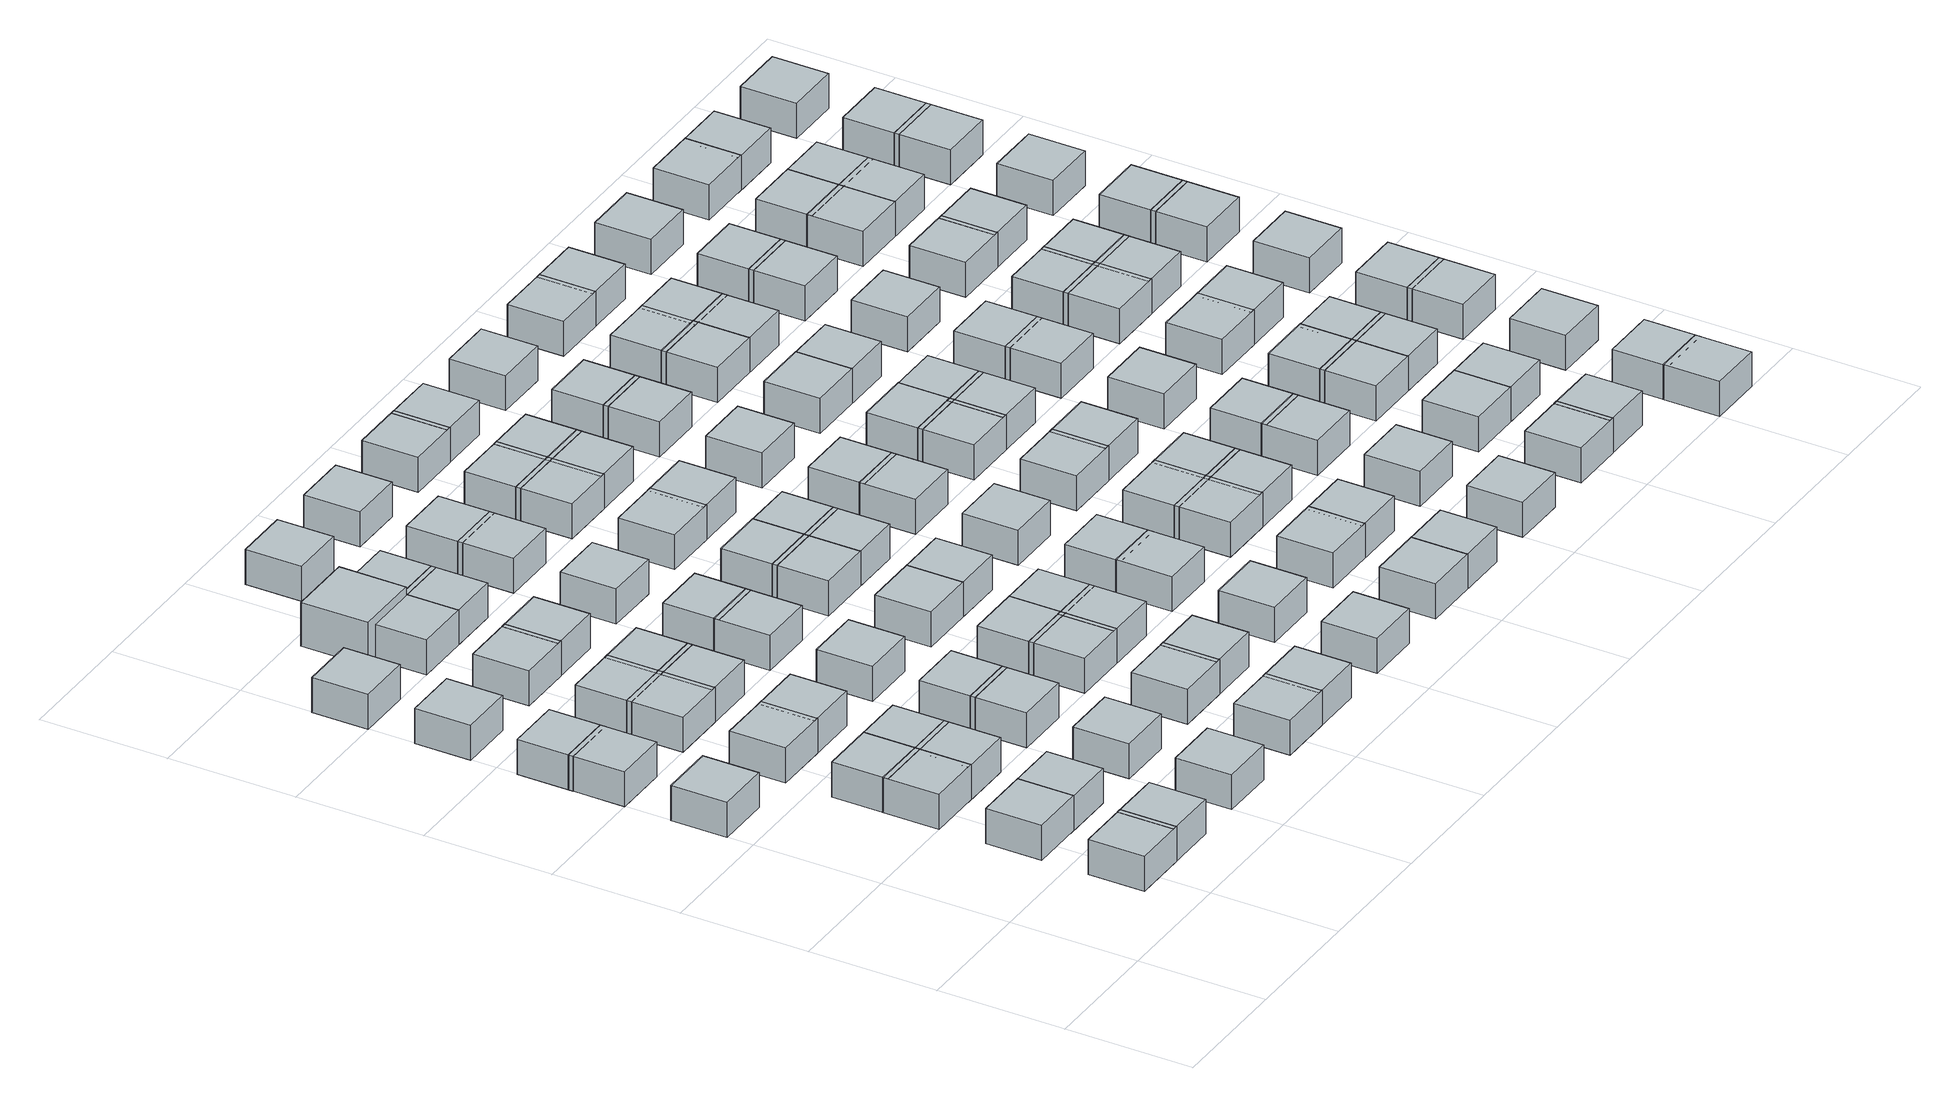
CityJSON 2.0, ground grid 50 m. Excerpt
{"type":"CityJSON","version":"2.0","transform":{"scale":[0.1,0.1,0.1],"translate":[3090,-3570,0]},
"CityObjects":{
"object1":{"type":"GenericCityObject","geometry":[{"type":"Solid","lod":"1","boundaries":[[[[0,1,2,3]],[[4,5,1,0]],[[5,6,2,1]],[[6,7,3,2]],[[7,4,0,3]],[[7,6,5,4]]]]}]},
"object2":{"type":"GenericCityObject","geometry":[{"type":"Solid","lod":"1","boundaries":[[[[8,9,10,11]],[[12,13,9,8]],[[13,14,10,9]],[[14,15,11,10]],[[15,12,8,11]],[[15,14,13,12]]]]}]},
"object3":{"type":"GenericCityObject","geometry":[{"type":"Solid","lod":"1","boundaries":[[[[16,17,18,19]],[[20,21,17,16]],[[21,22,18,17]],[[22,23,19,18]],[[23,20,16,19]],[[23,22,21,20]]]]}]},
"object4":{"type":"GenericCityObject","geometry":[{"type":"Solid","lod":"1","boundaries":[[[[24,25,26,27]],[[28,29,25,24]],[[29,30,26,25]],[[30,31,27,26]],[[31,28,24,27]],[[31,30,29,28]]]]}]},
"object5":{"type":"GenericCityObject","geometry":[{"type":"Solid","lod":"1","boundaries":[[[[32,33,34,35]],[[36,37,33,32]],[[37,38,34,33]],[[38,39,35,34]],[[39,36,32,35]],[[39,38,37,36]]]]}]},
"object6":{"type":"GenericCityObject","geometry":[{"type":"Solid","lod":"1","boundaries":[[[[40,41,42,43]],[[44,45,41,40]],[[45,46,42,41]],[[46,47,43,42]],[[47,44,40,43]],[[47,46,45,44]]]]}]},
"object7":{"type":"GenericCityObject","geometry":[{"type":"Solid","lod":"1","boundaries":[[[[48,49,50,51]],[[52,53,49,48]],[[53,54,50,49]],[[54,55,51,50]],[[55,52,48,51]],[[55,54,53,52]]]]}]},
"object8":{"type":"GenericCityObject","geometry":[{"type":"Solid","lod":"1","boundaries":[[[[56,57,58,59]],[[60,61,57,56]],[[61,62,58,57]],[[62,63,59,58]],[[63,60,56,59]],[[63,62,61,60]]]]}]},
"object9":{"type":"GenericCityObject","geometry":[{"type":"Solid","lod":"1","boundaries":[[[[64,65,66,67]],[[68,69,65,64]],[[69,70,66,65]],[[70,71,67,66]],[[71,68,64,67]],[[71,70,69,68]]]]}]},
"object10":{"type":"GenericCityObject","geometry":[{"type":"Solid","lod":"1","boundaries":[[[[72,73,74,75]],[[76,77,73,72]],[[77,78,74,73]],[[78,79,75,74]],[[79,76,72,75]],[[79,78,77,76]]]]}]},
"object11":{"type":"GenericCityObject","geometry":[{"type":"Solid","lod":"1","boundaries":[[[[80,81,82,83]],[[84,85,81,80]],[[85,86,82,81]],[[86,87,83,82]],[[87,84,80,83]],[[87,86,85,84]]]]}]},
"object12":{"type":"GenericCityObject","geometry":[{"type":"Solid","lod":"1","boundaries":[[[[88,89,90,91]],[[92,93,89,88]],[[93,94,90,89]],[[94,95,91,90]],[[95,92,88,91]],[[95,94,93,92]]]]}]},
"object13":{"type":"GenericCityObject","geometry":[{"type":"Solid","lod":"1","boundaries":[[[[96,97,98,99]],[[100,101,97,96]],[[101,102,98,97]],[[102,103,99,98]],[[103,100,96,99]],[[103,102,101,100]]]]}]},
"object14":{"type":"GenericCityObject","geometry":[{"type":"Solid","lod":"1","boundaries":[[[[104,105,106,107]],[[108,109,105,104]],[[109,110,106,105]],[[110,111,107,106]],[[111,108,104,107]],[[111,110,109,108]]]]}]},
"object15":{"type":"GenericCityObject","geometry":[{"type":"Solid","lod":"1","boundaries":[[[[112,113,114,115]],[[116,117,113,112]],[[117,118,114,113]],[[118,119,115,114]],[[119,116,112,115]],[[119,118,117,116]]]]}]},
"object16":{"type":"GenericCityObject","geometry":[{"type":"Solid","lod":"1","boundaries":[[[[120,121,122,123]],[[124,125,121,120]],[[125,126,122,121]],[[126,127,123,122]],[[127,124,120,123]],[[127,126,125,124]]]]}]},
"object17":{"type":"GenericCityObject","geometry":[{"type":"Solid","lod":"1","boundaries":[[[[128,129,130,131]],[[132,133,129,128]],[[133,134,130,129]],[[134,135,131,130]],[[135,132,128,131]],[[135,134,133,132]]]]}]},
"object18":{"type":"GenericCityObject","geometry":[{"type":"Solid","lod":"1","boundaries":[[[[136,137,138,139]],[[140,141,137,136]],[[141,142,138,137]],[[142,143,139,138]],[[143,140,136,139]],[[143,142,141,140]]]]}]},
"object19":{"type":"GenericCityObject","geometry":[{"type":"Solid","lod":"1","boundaries":[[[[144,145,146,147]],[[148,149,145,144]],[[149,150,146,145]],[[150,151,147,146]],[[151,148,144,147]],[[151,150,149,148]]]]}]},
"object20":{"type":"GenericCityObject","geometry":[{"type":"Solid","lod":"1","boundaries":[[[[152,153,154,155]],[[156,157,153,152]],[[157,158,154,153]],[[158,159,155,154]],[[159,156,152,155]],[[159,158,157,156]]]]}]},
"object21":{"type":"GenericCityObject","geometry":[{"type":"Solid","lod":"1","boundaries":[[[[160,161,162,163]],[[164,165,161,160]],[[165,166,162,161]],[[166,167,163,162]],[[167,164,160,163]],[[167,166,165,164]]]]}]},
"object22":{"type":"GenericCityObject","geometry":[{"type":"Solid","lod":"1","boundaries":[[[[168,169,170,171]],[[172,173,169,168]],[[173,174,170,169]],[[174,175,171,170]],[[175,172,168,171]],[[175,174,173,172]]]]}]},
"object23":{"type":"GenericCityObject","geometry":[{"type":"Solid","lod":"1","boundaries":[[[[176,177,178,179]],[[180,181,177,176]],[[181,182,178,177]],[[182,183,179,178]],[[183,180,176,179]],[[183,182,181,180]]]]}]},
"object24":{"type":"GenericCityObject","geometry":[{"type":"Solid","lod":"1","boundaries":[[[[184,185,186,187]],[[188,189,185,184]],[[189,190,186,185]],[[190,191,187,186]],[[191,188,184,187]],[[191,190,189,188]]]]}]},
"object25":{"type":"GenericCityObject","geometry":[{"type":"Solid","lod":"1","boundaries":[[[[192,193,194,195]],[[196,197,193,192]],[[197,198,194,193]],[[198,199,195,194]],[[199,196,192,195]],[[199,198,197,196]]]]}]},
"object26":{"type":"GenericCityObject","geometry":[{"type":"Solid","lod":"1","boundaries":[[[[200,201,202,203]],[[204,205,201,200]],[[205,206,202,201]],[[206,207,203,202]],[[207,204,200,203]],[[207,206,205,204]]]]}]},
"object27":{"type":"GenericCityObject","geometry":[{"type":"Solid","lod":"1","boundaries":[[[[208,209,210,211]],[[212,213,209,208]],[[213,214,210,209]],[[214,215,211,210]],[[215,212,208,211]],[[215,214,213,212]]]]}]},
"object28":{"type":"GenericCityObject","geometry":[{"type":"Solid","lod":"1","boundaries":[[[[216,217,218,219]],[[220,221,217,216]],[[221,222,218,217]],[[222,223,219,218]],[[223,220,216,219]],[[223,222,221,220]]]]}]},
"object29":{"type":"GenericCityObject","geometry":[{"type":"Solid","lod":"1","boundaries":[[[[224,225,226,227]],[[228,229,225,224]],[[229,230,226,225]],[[230,231,227,226]],[[231,228,224,227]],[[231,230,229,228]]]]}]},
"object30":{"type":"GenericCityObject","geometry":[{"type":"Solid","lod":"1","boundaries":[[[[232,233,234,235]],[[236,237,233,232]],[[237,238,234,233]],[[238,239,235,234]],[[239,236,232,235]],[[239,238,237,236]]]]}]},
"object31":{"type":"GenericCityObject","geometry":[{"type":"Solid","lod":"1","boundaries":[[[[240,241,242,243]],[[244,245,241,240]],[[245,246,242,241]],[[246,247,243,242]],[[247,244,240,243]],[[247,246,245,244]]]]}]},
"object32":{"type":"GenericCityObject","geometry":[{"type":"Solid","lod":"1","boundaries":[[[[248,249,250,251]],[[252,253,249,248]],[[253,254,250,249]],[[254,255,251,250]],[[255,252,248,251]],[[255,254,253,252]]]]}]},
"object33":{"type":"GenericCityObject","geometry":[{"type":"Solid","lod":"1","boundaries":[[[[256,257,258,259]],[[260,261,257,256]],[[261,262,258,257]],[[262,263,259,258]],[[263,260,256,259]],[[263,262,261,260]]]]}]},
"object34":{"type":"GenericCityObject","geometry":[{"type":"Solid","lod":"1","boundaries":[[[[264,265,266,267]],[[268,269,265,264]],[[269,270,266,265]],[[270,271,267,266]],[[271,268,264,267]],[[271,270,269,268]]]]}]},
"object35":{"type":"GenericCityObject","geometry":[{"type":"Solid","lod":"1","boundaries":[[[[272,273,274,275]],[[276,277,273,272]],[[277,278,274,273]],[[278,279,275,274]],[[279,276,272,275]],[[279,278,277,276]]]]}]},
"object36":{"type":"GenericCityObject","geometry":[{"type":"Solid","lod":"1","boundaries":[[[[280,281,282,283]],[[284,285,281,280]],[[285,286,282,281]],[[286,287,283,282]],[[287,284,280,283]],[[287,286,285,284]]]]}]},
"object37":{"type":"GenericCityObject","geometry":[{"type":"Solid","lod":"1","boundaries":[[[[288,289,290,291]],[[292,293,289,288]],[[293,294,290,289]],[[294,295,291,290]],[[295,292,288,291]],[[295,294,293,292]]]]}]},
"object38":{"type":"GenericCityObject","geometry":[{"type":"Solid","lod":"1","boundaries":[[[[296,297,298,299]],[[300,301,297,296]],[[301,302,298,297]],[[302,303,299,298]],[[303,300,296,299]],[[303,302,301,300]]]]}]},
"object39":{"type":"GenericCityObject","geometry":[{"type":"Solid","lod":"1","boundaries":[[[[304,305,306,307]],[[308,309,305,304]],[[309,310,306,305]],[[310,311,307,306]],[[311,308,304,307]],[[311,310,309,308]]]]}]},
"object40":{"type":"GenericCityObject","geometry":[{"type":"Solid","lod":"1","boundaries":[[[[312,313,314,315]],[[316,317,313,312]],[[317,318,314,313]],[[318,319,315,314]],[[319,316,312,315]],[[319,318,317,316]]]]}]},
"object41":{"type":"GenericCityObject","geometry":[{"type":"Solid","lod":"1","boundaries":[[[[320,321,322,323]],[[324,325,321,320]],[[325,326,322,321]],[[326,327,323,322]],[[327,324,320,323]],[[327,326,325,324]]]]}]},
"object42":{"type":"GenericCityObject","geometry":[{"type":"Solid","lod":"1","boundaries":[[[[328,329,330,331]],[[332,333,329,328]],[[333,334,330,329]],[[334,335,331,330]],[[335,332,328,331]],[[335,334,333,332]]]]}]},
"object43":{"type":"GenericCityObject","geometry":[{"type":"Solid","lod":"1","boundaries":[[[[336,337,338,339]],[[340,341,337,336]],[[341,342,338,337]],[[342,343,339,338]],[[343,340,336,339]],[[343,342,341,340]]]]}]},
"object44":{"type":"GenericCityObject","geometry":[{"type":"Solid","lod":"1","boundaries":[[[[344,345,346,347]],[[348,349,345,344]],[[349,350,346,345]],[[350,351,347,346]],[[351,348,344,347]],[[351,350,349,348]]]]}]},
"object45":{"type":"GenericCityObject","geometry":[{"type":"Solid","lod":"1","boundaries":[[[[352,353,354,355]],[[356,357,353,352]],[[357,358,354,353]],[[358,359,355,354]],[[359,356,352,355]],[[359,358,357,356]]]]}]},
"object46":{"type":"GenericCityObject","geometry":[{"type":"Solid","lod":"1","boundaries":[[[[360,361,362,363]],[[364,365,361,360]],[[365,366,362,361]],[[366,367,363,362]],[[367,364,360,363]],[[367,366,365,364]]]]}]},
"object47":{"type":"GenericCityObject","geometry":[{"type":"Solid","lod":"1","boundaries":[[[[368,369,370,371]],[[372,373,369,368]],[[373,374,370,369]],[[374,375,371,370]],[[375,372,368,371]],[[375,374,373,372]]]]}]},
"object48":{"type":"GenericCityObject","geometry":[{"type":"Solid","lod":"1","boundaries":[[[[376,377,378,379]],[[380,381,377,376]],[[381,382,378,377]],[[382,383,379,378]],[[383,380,376,379]],[[383,382,381,380]]]]}]},
"object49":{"type":"GenericCityObject","geometry":[{"type":"Solid","lod":"1","boundaries":[[[[384,385,386,387]],[[388,389,385,384]],[[389,390,386,385]],[[390,391,387,386]],[[391,388,384,387]],[[391,390,389,388]]]]}]},
"object50":{"type":"GenericCityObject","geometry":[{"type":"Solid","lod":"1","boundaries":[[[[392,393,394,395]],[[396,397,393,392]],[[397,398,394,393]],[[398,399,395,394]],[[399,396,392,395]],[[399,398,397,396]]]]}]},
"object51":{"type":"GenericCityObject","geometry":[{"type":"Solid","lod":"1","boundaries":[[[[400,401,402,403]],[[404,405,401,400]],[[405,406,402,401]],[[406,407,403,402]],[[407,404,400,403]],[[407,406,405,404]]]]}]},
"object52":{"type":"GenericCityObject","geometry":[{"type":"Solid","lod":"1","boundaries":[[[[408,409,410,411]],[[412,413,409,408]],[[413,414,410,409]],[[414,415,411,410]],[[415,412,408,411]],[[415,414,413,412]]]]}]},
"object53":{"type":"GenericCityObject","geometry":[{"type":"Solid","lod":"1","boundaries":[[[[416,417,418,419]],[[420,421,417,416]],[[421,422,418,417]],[[422,423,419,418]],[[423,420,416,419]],[[423,422,421,420]]]]}]},
"object54":{"type":"GenericCityObject","geometry":[{"type":"Solid","lod":"1","boundaries":[[[[424,425,426,427]],[[428,429,425,424]],[[429,430,426,425]],[[430,431,427,426]],[[431,428,424,427]],[[431,430,429,428]]]]}]},
"object55":{"type":"GenericCityObject","geometry":[{"type":"Solid","lod":"1","boundaries":[[[[432,433,434,435]],[[436,437,433,432]],[[437,438,434,433]],[[438,439,435,434]],[[439,436,432,435]],[[439,438,437,436]]]]}]},
"object56":{"type":"GenericCityObject","geometry":[{"type":"Solid","lod":"1","boundaries":[[[[440,441,442,443]],[[444,445,441,440]],[[445,446,442,441]],[[446,447,443,442]],[[447,444,440,443]],[[447,446,445,444]]]]}]},
"object57":{"type":"GenericCityObject","geometry":[{"type":"Solid","lod":"1","boundaries":[[[[448,449,450,451]],[[452,453,449,448]],[[453,454,450,449]],[[454,455,451,450]],[[455,452,448,451]],[[455,454,453,452]]]]}]},
"object58":{"type":"GenericCityObject","geometry":[{"type":"Solid","lod":"1","boundaries":[[[[456,457,458,459]],[[460,461,457,456]],[[461,462,458,457]],[[462,463,459,458]],[[463,460,456,459]],[[463,462,461,460]]]]}]},
"object59":{"type":"GenericCityObject","geometry":[{"type":"Solid","lod":"1","boundaries":[[[[464,465,466,467]],[[468,469,465,464]],[[469,470,466,465]],[[470,471,467,466]],[[471,468,464,467]],[[471,470,469,468]]]]}]},
"object60":{"type":"GenericCityObject","geometry":[{"type":"Solid","lod":"1","boundaries":[[[[472,473,474,475]],[[476,477,473,472]],[[477,478,474,473]],[[478,479,475,474]],[[479,476,472,475]],[[479,478,477,476]]]]}]},
"object61":{"type":"GenericCityObject","geometry":[{"type":"Solid","lod":"1","boundaries":[[[[480,481,482,483]],[[484,485,481,480]],[[485,486,482,481]],[[486,487,483,482]],[[487,484,480,483]],[[487,486,485,484]]]]}]},
"object62":{"type":"GenericCityObject","geometry":[{"type":"Solid","lod":"1","boundaries":[[[[488,489,490,491]],[[492,493,489,488]],[[493,494,490,489]],[[494,495,491,490]],[[495,492,488,491]],[[495,494,493,492]]]]}]},
"object63":{"type":"GenericCityObject","geometry":[{"type":"Solid","lod":"1","boundaries":[[[[496,497,498,499]],[[500,501,497,496]],[[501,502,498,497]],[[502,503,499,498]],[[503,500,496,499]],[[503,502,501,500]]]]}]},
"object64":{"type":"GenericCityObject","geometry":[{"type":"Solid","lod":"1","boundaries":[[[[504,505,506,507]],[[508,509,505,504]],[[509,510,506,505]],[[510,511,507,506]],[[511,508,504,507]],[[511,510,509,508]]]]}]},
"object65":{"type":"GenericCityObject","geometry":[{"type":"Solid","lod":"1","boundaries":[[[[512,513,514,515]],[[516,517,513,512]],[[517,518,514,513]],[[518,519,515,514]],[[519,516,512,515]],[[519,518,517,516]]]]}]},
"object66":{"type":"GenericCityObject","geometry":[{"type":"Solid","lod":"1","boundaries":[[[[520,521,522,523]],[[524,525,521,520]],[[525,526,522,521]],[[526,527,523,522]],[[527,524,520,523]],[[527,526,525,524]]]]}]},
"object67":{"type":"GenericCityObject","geometry":[{"type":"Solid","lod":"1","boundaries":[[[[528,529,530,531]],[[532,533,529,528]],[[533,534,530,529]],[[534,535,531,530]],[[535,532,528,531]],[[535,534,533,532]]]]}]},
"object68":{"type":"GenericCityObject","geometry":[{"type":"Solid","lod":"1","boundaries":[[[[536,537,538,539]],[[540,541,537,536]],[[541,542,538,537]],[[542,543,539,538]],[[543,540,536,539]],[[543,542,541,540]]]]}]},
"object69":{"type":"GenericCityObject","geometry":[{"type":"Solid","lod":"1","boundaries":[[[[544,545,546,547]],[[548,549,545,544]],[[549,550,546,545]],[[550,551,547,546]],[[551,548,544,547]],[[551,550,549,548]]]]}]},
"object70":{"type":"GenericCityObject","geometry":[{"type":"Solid","lod":"1","boundaries":[[[[552,553,554,555]],[[556,557,553,552]],[[557,558,554,553]],[[558,559,555,554]],[[559,556,552,555]],[[559,558,557,556]]]]}]},
"object71":{"type":"GenericCityObject","geometry":[{"type":"Solid","lod":"1","boundaries":[[[[560,561,562,563]],[[564,565,561,560]],[[565,566,562,561]],[[566,567,563,562]],[[567,564,560,563]],[[567,566,565,564]]]]}]},
"object72":{"type":"GenericCityObject","geometry":[{"type":"Solid","lod":"1","boundaries":[[[[568,569,570,571]],[[572,573,569,568]],[[573,574,570,569]],[[574,575,571,570]],[[575,572,568,571]],[[575,574,573,572]]]]}]},
"object73":{"type":"GenericCityObject","geometry":[{"type":"Solid","lod":"1","boundaries":[[[[576,577,578,579]],[[580,581,577,576]],[[581,582,578,577]],[[582,583,579,578]],[[583,580,576,579]],[[583,582,581,580]]]]}]},
"object74":{"type":"GenericCityObject","geometry":[{"type":"Solid","lod":"1","boundaries":[[[[584,585,586,587]],[[588,589,585,584]],[[589,590,586,585]],[[590,591,587,586]],[[591,588,584,587]],[[591,590,589,588]]]]}]},
"object75":{"type":"GenericCityObject","geometry":[{"type":"Solid","lod":"1","boundaries":[[[[592,593,594,595]],[[596,597,593,592]],[[597,598,594,593]],[[598,599,595,594]],[[599,596,592,595]],[[599,598,597,596]]]]}]},
"object76":{"type":"GenericCityObject","geometry":[{"type":"Solid","lod":"1","boundaries":[[[[600,601,602,603]],[[604,605,601,600]],[[605,606,602,601]],[[606,607,603,602]],[[607,604,600,603]],[[607,606,605,604]]]]}]},
"object77":{"type":"GenericCityObject","geometry":[{"type":"Solid","lod":"1","boundaries":[[[[608,609,610,611]],[[612,613,609,608]],[[613,614,610,609]],[[614,615,611,610]],[[615,612,608,611]],[[615,614,613,612]]]]}]},
"object78":{"type":"GenericCityObject","geometry":[{"type":"Solid","lod":"1","boundaries":[[[[616,617,618,619]],[[620,621,617,616]],[[621,622,618,617]],[[622,623,619,618]],[[623,620,616,619]],[[623,622,621,620]]]]}]},
"object79":{"type":"GenericCityObject","geometry":[{"type":"Solid","lod":"1","boundaries":[[[[624,625,626,627]],[[628,629,625,624]],[[629,630,626,625]],[[630,631,627,626]],[[631,628,624,627]],[[631,630,629,628]]]]}]},
"object80":{"type":"GenericCityObject","geometry":[{"type":"Solid","lod":"1","boundaries":[[[[632,633,634,635]],[[636,637,633,632]],[[637,638,634,633]],[[638,639,635,634]],[[639,636,632,635]],[[639,638,637,636]]]]}]},
"object81":{"type":"GenericCityObject","geometry":[{"type":"Solid","lod":"1","boundaries":[[[[640,641,642,643]],[[644,645,641,640]],[[645,646,642,641]],[[646,647,643,642]],[[647,644,640,643]],[[647,646,645,644]]]]}]},
"object82":{"type":"GenericCityObject","geometry":[{"type":"Solid","lod":"1","boundaries":[[[[648,649,650,651]],[[652,653,649,648]],[[653,654,650,649]],[[654,655,651,650]],[[655,652,648,651]],[[655,654,653,652]]]]}]},
"object83":{"type":"GenericCityObject","geometry":[{"type":"Solid","lod":"1","boundaries":[[[[656,657,658,659]],[[660,661,657,656]],[[661,662,658,657]],[[662,663,659,658]],[[663,660,656,659]],[[663,662,661,660]]]]}]},
"object84":{"type":"GenericCityObject","geometry":[{"type":"Solid","lod":"1","boundaries":[[[[664,665,666,667]],[[668,669,665,664]],[[669,670,666,665]],[[670,671,667,666]],[[671,668,664,667]],[[671,670,669,668]]]]}]},
"object85":{"type":"GenericCityObject","geometry":[{"type":"Solid","lod":"1","boundaries":[[[[672,673,674,675]],[[676,677,673,672]],[[677,678,674,673]],[[678,679,675,674]],[[679,676,672,675]],[[679,678,677,676]]]]}]},
"object86":{"type":"GenericCityObject","geometry":[{"type":"Solid","lod":"1","boundaries":[[[[680,681,682,683]],[[684,685,681,680]],[[685,686,682,681]],[[686,687,683,682]],[[687,684,680,683]],[[687,686,685,684]]]]}]},
"object87":{"type":"GenericCityObject","geometry":[{"type":"Solid","lod":"1","boundaries":[[[[688,689,690,691]],[[692,693,689,688]],[[693,694,690,689]],[[694,695,691,690]],[[695,692,688,691]],[[695,694,693,692]]]]}]},
"object88":{"type":"GenericCityObject","geometry":[{"type":"Solid","lod":"1","boundaries":[[[[696,697,698,699]],[[700,701,697,696]],[[701,702,698,697]],[[702,703,699,698]],[[703,700,696,699]],[[703,702,701,700]]]]}]},
"object89":{"type":"GenericCityObject","geometry":[{"type":"Solid","lod":"1","boundaries":[[[[704,705,706,707]],[[708,709,705,704]],[[709,710,706,705]],[[710,711,707,706]],[[711,708,704,707]],[[711,710,709,708]]]]}]},
"object90":{"type":"GenericCityObject","geometry":[{"type":"Solid","lod":"1","boundaries":[[[[712,713,714,715]],[[716,717,713,712]],[[717,718,714,713]],[[718,719,715,714]],[[719,716,712,715]],[[719,718,717,716]]]]}]},
"object91":{"type":"GenericCityObject","geometry":[{"type":"Solid","lod":"1","boundaries":[[[[720,721,722,723]],[[724,725,721,720]],[[725,726,722,721]],[[726,727,723,722]],[[727,724,720,723]],[[727,726,725,724]]]]}]},
"object92":{"type":"GenericCityObject","geometry":[{"type":"Solid","lod":"1","boundaries":[[[[728,729,730,731]],[[732,733,729,728]],[[733,734,730,729]],[[734,735,731,730]],[[735,732,728,731]],[[735,734,733,732]]]]}]},
"object93":{"type":"GenericCityObject","geometry":[{"type":"Solid","lod":"1","boundaries":[[[[736,737,738,739]],[[740,741,737,736]],[[741,742,738,737]],[[742,743,739,738]],[[743,740,736,739]],[[743,742,741,740]]]]}]},
"object94":{"type":"GenericCityObject","geometry":[{"type":"Solid","lod":"1","boundaries":[[[[744,745,746,747]],[[748,749,745,744]],[[749,750,746,745]],[[750,751,747,746]],[[751,748,744,747]],[[751,750,749,748]]]]}]},
"object95":{"type":"GenericCityObject","geometry":[{"type":"Solid","lod":"1","boundaries":[[[[752,753,754,755]],[[756,757,753,752]],[[757,758,754,753]],[[758,759,755,754]],[[759,756,752,755]],[[759,758,757,756]]]]}]},
"object96":{"type":"GenericCityObject","geometry":[{"type":"Solid","lod":"1","boundaries":[[[[760,761,762,763]],[[764,765,761,760]],[[765,766,762,761]],[[766,767,763,762]],[[767,764,760,763]],[[767,766,765,764]]]]}]},
"object97":{"type":"GenericCityObject","geometry":[{"type":"Solid","lod":"1","boundaries":[[[[768,769,770,771]],[[772,773,769,768]],[[773,774,770,769]],[[774,775,771,770]],[[775,772,768,771]],[[775,774,773,772]]]]}]},
"object98":{"type":"GenericCityObject","geometry":[{"type":"Solid","lod":"1","boundaries":[[[[776,777,778,779]],[[780,781,777,776]],[[781,782,778,777]],[[782,783,779,778]],[[783,780,776,779]],[[783,782,781,780]]]]}]},
"object99":{"type":"GenericCityObject","geometry":[{"type":"Solid","lod":"1","boundaries":[[[[784,785,786,787]],[[788,789,785,784]],[[789,790,786,785]],[[790,791,787,786]],[[791,788,784,787]],[[791,790,789,788]]]]}]},
"object100":{"type":"GenericCityObject","geometry":[{"type":"Solid","lod":"1","boundaries":[[[[792,793,794,795]],[[796,797,793,792]],[[797,798,794,793]],[[798,799,795,794]],[[799,796,792,795]],[[799,798,797,796]]]]}]},
"object101":{"type":"GenericCityObject","geometry":[{"type":"Solid","lod":"1","boundaries":[[[[800,801,802,803]],[[804,805,801,800]],[[805,806,802,801]],[[806,807,803,802]],[[807,804,800,803]],[[807,806,805,804]]]]}]},
"object102":{"type":"GenericCityObject","geometry":[{"type":"Solid","lod":"1","boundaries":[[[[808,809,810,811]],[[812,813,809,808]],[[813,814,810,809]],[[814,815,811,810]],[[815,812,808,811]],[[815,814,813,812]]]]}]},
"object103":{"type":"GenericCityObject","geometry":[{"type":"Solid","lod":"1","boundaries":[[[[816,817,818,819]],[[820,821,817,816]],[[821,822,818,817]],[[822,823,819,818]],[[823,820,816,819]],[[823,822,821,820]]]]}]},
"object104":{"type":"GenericCityObject","geometry":[{"type":"Solid","lod":"1","boundaries":[[[[824,825,826,827]],[[828,829,825,824]],[[829,830,826,825]],[[830,831,827,826]],[[831,828,824,827]],[[831,830,829,828]]]]}]},
"object105":{"type":"GenericCityObject","geometry":[{"type":"Solid","lod":"1","boundaries":[[[[832,833,834,835]],[[836,837,833,832]],[[837,838,834,833]],[[838,839,835,834]],[[839,836,832,835]],[[839,838,837,836]]]]}]},
"object106":{"type":"GenericCityObject","geometry":[{"type":"Solid","lod":"1","boundaries":[[[[840,841,842,843]],[[844,845,841,840]],[[845,846,842,841]],[[846,847,843,842]],[[847,844,840,843]],[[847,846,845,844]]]]}]},
"object107":{"type":"GenericCityObject","geometry":[{"type":"Solid","lod":"1","boundaries":[[[[848,849,850,851]],[[852,853,849,848]],[[853,854,850,849]],[[854,855,851,850]],[[855,852,848,851]],[[855,854,853,852]]]]}]},
"object108":{"type":"GenericCityObject","geometry":[{"type":"Solid","lod":"1","boundaries":[[[[856,857,858,859]],[[860,861,857,856]],[[861,862,858,857]],[[862,863,859,858]],[[863,860,856,859]],[[863,862,861,860]]]]}]},
"object109":{"type":"GenericCityObject","geometry":[{"type":"Solid","lod":"1","boundaries":[[[[864,865,866,867]],[[868,869,865,864]],[[869,870,866,865]],[[870,871,867,866]],[[871,868,864,867]],[[871,870,869,868]]]]}]},
"object110":{"type":"GenericCityObject","geometry":[{"type":"Solid","lod":"1","boundaries":[[[[872,873,874,875]],[[876,877,873,872]],[[877,878,874,873]],[[878,879,875,874]],[[879,876,872,875]],[[879,878,877,876]]]]}]},
"object111":{"type":"GenericCityObject","geometry":[{"type":"Solid","lod":"1","boundaries":[[[[880,881,882,883]],[[884,885,881,880]],[[885,886,882,881]],[[886,887,883,882]],[[887,884,880,883]],[[887,886,885,884]]]]}]},
"object112":{"type":"GenericCityObject","geometry":[{"type":"Solid","lod":"1","boundaries":[[[[888,889,890,891]],[[892,893,889,888]],[[893,894,890,889]],[[894,895,891,890]],[[895,892,888,891]],[[895,894,893,892]]]]}]},
"object113":{"type":"GenericCityObject","geometry":[{"type":"Solid","lod":"1","boundaries":[[[[896,897,898,899]],[[900,901,897,896]],[[901,902,898,897]],[[902,903,899,898]],[[903,900,896,899]],[[903,902,901,900]]]]}]},
"object114":{"type":"GenericCityObject","geometry":[{"type":"Solid","lod":"1","boundaries":[[[[904,905,906,907]],[[908,909,905,904]],[[909,910,906,905]],[[910,911,907,906]],[[911,908,904,907]],[[911,910,909,908]]]]}]},
"object115":{"type":"GenericCityObject","geometry":[{"type":"Solid","lod":"1","boundaries":[[[[912,913,914,915]],[[916,917,913,912]],[[917,918,914,913]],[[918,919,915,914]],[[919,916,912,915]],[[919,918,917,916]]]]}]},
"object116":{"type":"GenericCityObject","geometry":[{"type":"Solid","lod":"1","boundaries":[[[[920,921,922,923]],[[924,925,921,920]],[[925,926,922,921]],[[926,927,923,922]],[[927,924,920,923]],[[927,926,925,924]]]]}]},
"object117":{"type":"GenericCityObject","geometry":[{"type":"Solid","lod":"1","boundaries":[[[[928,929,930,931]],[[932,933,929,928]],[[933,934,930,929]],[[934,935,931,930]],[[935,932,928,931]],[[935,934,933,932]]]]}]},
"object118":{"type":"GenericCityObject","geometry":[{"type":"Solid","lod":"1","boundaries":[[[[936,937,938,939]],[[940,941,937,936]],[[941,942,938,937]],[[942,943,939,938]],[[943,940,936,939]],[[943,942,941,940]]]]}]},
"object119":{"type":"GenericCityObject","geometry":[{"type":"Solid","lod":"1","boundaries":[[[[944,945,946,947]],[[948,949,945,944]],[[949,950,946,945]],[[950,951,947,946]],[[951,948,944,947]],[[951,950,949,948]]]]}]},
"object120":{"type":"GenericCityObject","geometry":[{"type":"Solid","lod":"1","boundaries":[[[[952,953,954,955]],[[956,957,953,952]],[[957,958,954,953]],[[958,959,955,954]],[[959,956,952,955]],[[959,958,957,956]]]]}]},
"object121":{"type":"GenericCityObject","geometry":[{"type":"Solid","lod":"1","boundaries":[[[[960,961,962,963]],[[964,965,961,960]],[[965,966,962,961]],[[966,967,963,962]],[[967,964,960,963]],[[967,966,965,964]]]]}]},
"object122":{"type":"GenericCityObject","geometry":[{"type":"Solid","lod":"1","boundaries":[[[[968,969,970,971]],[[972,973,969,968]],[[973,974,970,969]],[[974,975,971,970]],[[975,972,968,971]],[[975,974,973,972]]]]}]},
"object123":{"type":"GenericCityObject","geometry":[{"type":"Solid","lod":"1","boundaries":[[[[976,977,978,979]],[[980,981,977,976]],[[981,982,978,977]],[[982,983,979,978]],[[983,980,976,979]],[[983,982,981,980]]]]}]},
"object124":{"type":"GenericCityObject","geometry":[{"type":"Solid","lod":"1","boundaries":[[[[984,985,986,987]],[[988,989,985,984]],[[989,990,986,985]],[[990,991,987,986]],[[991,988,984,987]],[[991,990,989,988]]]]}]},
"object125":{"type":"GenericCityObject","geometry":[{"type":"Solid","lod":"1","boundaries":[[[[992,993,994,995]],[[996,997,993,992]],[[997,998,994,993]],[[998,999,995,994]],[[999,996,992,995]],[[999,998,997,996]]]]}]},
"object126":{"type":"GenericCityObject","geometry":[{"type":"Solid","lod":"1","boundaries":[[[[1000,1001,1002,1003]],[[1004,1005,1001,1000]],[[1005,1006,1002,1001]],[[1006,1007,1003,1002]],[[1007,1004,1000,1003]],[[1007,1006,1005,1004]]]]}]},
"object127":{"type":"GenericCityObject","geometry":[{"type":"Solid","lod":"1","boundaries":[[[[1008,1009,1010,1011]],[[1012,1013,1009,1008]],[[1013,1014,1010,1009]],[[1014,1015,1011,1010]],[[1015,1012,1008,1011]],[[1015,1014,1013,1012]]]]}]},
"object128":{"type":"GenericCityObject","geometry":[{"type":"Solid","lod":"1","boundaries":[[[[1016,1017,1018,1019]],[[1020,1021,1017,1016]],[[1021,1022,1018,1017]],[[1022,1023,1019,1018]],[[1023,1020,1016,1019]],[[1023,1022,1021,1020]]]]}]},
"object129":{"type":"GenericCityObject","geometry":[{"type":"Solid","lod":"1","boundaries":[[[[1024,1025,1026,1027]],[[1028,1029,1025,1024]],[[1029,1030,1026,1025]],[[1030,1031,1027,1026]],[[1031,1028,1024,1027]],[[1031,1030,1029,1028]]]]}]},
"object130":{"type":"GenericCityObject","geometry":[{"type":"Solid","lod":"1","boundaries":[[[[1032,1033,1034,1035]],[[1036,1037,1033,1032]],[[1037,1038,1034,1033]],[[1038,1039,1035,1034]],[[1039,1036,1032,1035]],[[1039,1038,1037,1036]]]]}]},
"object131":{"type":"GenericCityObject","geometry":[{"type":"Solid","lod":"1","boundaries":[[[[1040,1041,1042,1043]],[[1044,1045,1041,1040]],[[1045,1046,1042,1041]],[[1046,1047,1043,1042]],[[1047,1044,1040,1043]],[[1047,1046,1045,1044]]]]}]},
"object132":{"type":"GenericCityObject","geometry":[{"type":"Solid","lod":"1","boundaries":[[[[1048,1049,1050,1051]],[[1052,1053,1049,1048]],[[1053,1054,1050,1049]],[[1054,1055,1051,1050]],[[1055,1052,1048,1051]],[[1055,1054,1053,1052]]]]}]},
"object133":{"type":"GenericCityObject","geometry":[{"type":"Solid","lod":"1","boundaries":[[[[1056,1057,1058,1059]],[[1060,1061,1057,1056]],[[1061,1062,1058,1057]],[[1062,1063,1059,1058]],[[1063,1060,1056,1059]],[[1063,1062,1061,1060]]]]}]},
"object134":{"type":"GenericCityObject","geometry":[{"type":"Solid","lod":"1","boundaries":[[[[1064,1065,1066,1067]],[[1068,1069,1065,1064]],[[1069,1070,1066,1065]],[[1070,1071,1067,1066]],[[1071,1068,1064,1067]],[[1071,1070,1069,1068]]]]}]},
"object135":{"type":"GenericCityObject","geometry":[{"type":"Solid","lod":"1","boundaries":[[[[1072,1073,1074,1075]],[[1076,1077,1073,1072]],[[1077,1078,1074,1073]],[[1078,1079,1075,1074]],[[1079,1076,1072,1075]],[[1079,1078,1077,1076]]]]}]},
"object136":{"type":"GenericCityObject","geometry":[{"type":"Solid","lod":"1","boundaries":[[[[1080,1081,1082,1083]],[[1084,1085,1081,1080]],[[1085,1086,1082,1081]],[[1086,1087,1083,1082]],[[1087,1084,1080,1083]],[[1087,1086,1085,1084]]]]}]},
"object137":{"type":"GenericCityObject","geometry":[{"type":"Solid","lod":"1","boundaries":[[[[1088,1089,1090,1091]],[[1092,1093,1089,1088]],[[1093,1094,1090,1089]],[[1094,1095,1091,1090]],[[1095,1092,1088,1091]],[[1095,1094,1093,1092]]]]}]}
},
"vertices":[
[400,200,0],[620,200,0],[620,420,0],[400,420,0],[400,200,140],[620,200,140],[620,420,140],[400,420,140],
[0,1600,0],[220,1600,0],[220,1820,0],[0,1820,0],[0,1600,140],[220,1600,140],[220,1820,140],[0,1820,140],
[400,600,0],[620,600,0],[620,820,0],[400,820,0],[400,600,140],[620,600,140],[620,820,140],[400,820,140],
[0,2000,0],[220,2000,0],[220,2220,0],[0,2220,0],[0,2000,140],[220,2000,140],[220,2220,140],[0,2220,140],
[600,200,0],[820,200,0],[820,420,0],[600,420,0],[600,200,140],[820,200,140],[820,420,140],[600,420,140],
[0,2200,0],[220,2200,0],[220,2420,0],[0,2420,0],[0,2200,140],[220,2200,140],[220,2420,140],[0,2420,140],
[400,1000,0],[620,1000,0],[620,1220,0],[400,1220,0],[400,1000,140],[620,1000,140],[620,1220,140],[400,1220,140],
[400,1200,0],[620,1200,0],[620,1420,0],[400,1420,0],[400,1200,140],[620,1200,140],[620,1420,140],[400,1420,140],
[600,600,0],[820,600,0],[820,820,0],[600,820,0],[600,600,140],[820,600,140],[820,820,140],[600,820,140],
[0,2600,0],[220,2600,0],[220,2820,0],[0,2820,0],[0,2600,140],[220,2600,140],[220,2820,140],[0,2820,140],
[400,1600,0],[620,1600,0],[620,1820,0],[400,1820,0],[400,1600,140],[620,1600,140],[620,1820,140],[400,1820,140],
[600,1000,0],[820,1000,0],[820,1220,0],[600,1220,0],[600,1000,140],[820,1000,140],[820,1220,140],[600,1220,140],
[0,3000,0],[220,3000,0],[220,3220,0],[0,3220,0],[0,3000,140],[220,3000,140],[220,3220,140],[0,3220,140],
[600,1200,0],[820,1200,0],[820,1420,0],[600,1420,0],[600,1200,140],[820,1200,140],[820,1420,140],[600,1420,140],
[400,2000,0],[620,2000,0],[620,2220,0],[400,2220,0],[400,2000,140],[620,2000,140],[620,2220,140],[400,2220,140],
[1000,200,0],[1220,200,0],[1220,420,0],[1000,420,0],[1000,200,140],[1220,200,140],[1220,420,140],[1000,420,140],
[400,2200,0],[620,2200,0],[620,2420,0],[400,2420,0],[400,2200,140],[620,2200,140],[620,2420,140],[400,2420,140],
[600,1600,0],[820,1600,0],[820,1820,0],[600,1820,0],[600,1600,140],[820,1600,140],[820,1820,140],[600,1820,140],
[1000,600,0],[1220,600,0],[1220,820,0],[1000,820,0],[1000,600,140],[1220,600,140],[1220,820,140],[1000,820,140],
[400,2600,0],[620,2600,0],[620,2820,0],[400,2820,0],[400,2600,140],[620,2600,140],[620,2820,140],[400,2820,140],
[600,2000,0],[820,2000,0],[820,2220,0],[600,2220,0],[600,2000,140],[820,2000,140],[820,2220,140],[600,2220,140],
[600,2200,0],[820,2200,0],[820,2420,0],[600,2420,0],[600,2200,140],[820,2200,140],[820,2420,140],[600,2420,140],
[1000,1000,0],[1220,1000,0],[1220,1220,0],[1000,1220,0],[1000,1000,140],[1220,1000,140],[1220,1220,140],[1000,1220,140],
[400,3000,0],[620,3000,0],[620,3220,0],[400,3220,0],[400,3000,140],[620,3000,140],[620,3220,140],[400,3220,140],
[350,3200,0],[612,3200,0],[612,3462,0],[350,3462,0],[350,3200,175],[612,3200,175],[612,3462,175],[350,3462,175],
[1000,1200,0],[1220,1200,0],[1220,1420,0],[1000,1420,0],[1000,1200,140],[1220,1200,140],[1220,1420,140],[1000,1420,140],
[600,2600,0],[820,2600,0],[820,2820,0],[600,2820,0],[600,2600,140],[820,2600,140],[820,2820,140],[600,2820,140],
[1400,200,0],[1620,200,0],[1620,420,0],[1400,420,0],[1400,200,140],[1620,200,140],[1620,420,140],[1400,420,140],
[1000,1600,0],[1220,1600,0],[1220,1820,0],[1000,1820,0],[1000,1600,140],[1220,1600,140],[1220,1820,140],[1000,1820,140],
[600,3000,0],[820,3000,0],[820,3220,0],[600,3220,0],[600,3000,140],[820,3000,140],[820,3220,140],[600,3220,140],
[600,3200,0],[820,3200,0],[820,3420,0],[600,3420,0],[600,3200,140],[820,3200,140],[820,3420,140],[600,3420,140],
[1400,600,0],[1620,600,0],[1620,820,0],[1400,820,0],[1400,600,140],[1620,600,140],[1620,820,140],[1400,820,140],
[1000,2000,0],[1220,2000,0],[1220,2220,0],[1000,2220,0],[1000,2000,140],[1220,2000,140],[1220,2220,140],[1000,2220,140],
[1600,200,0],[1820,200,0],[1820,420,0],[1600,420,0],[1600,200,140],[1820,200,140],[1820,420,140],[1600,420,140],
[1000,2200,0],[1220,2200,0],[1220,2420,0],[1000,2420,0],[1000,2200,140],[1220,2200,140],[1220,2420,140],[1000,2420,140],
[600,3600,0],[820,3600,0],[820,3820,0],[600,3820,0],[600,3600,140],[820,3600,140],[820,3820,140],[600,3820,140],
[1400,1000,0],[1620,1000,0],[1620,1220,0],[1400,1220,0],[1400,1000,140],[1620,1000,140],[1620,1220,140],[1400,1220,140],
[1400,1200,0],[1620,1200,0],[1620,1420,0],[1400,1420,0],[1400,1200,140],[1620,1200,140],[1620,1420,140],[1400,1420,140],
[1600,600,0],[1820,600,0],[1820,820,0],[1600,820,0],[1600,600,140],[1820,600,140],[1820,820,140],[1600,820,140],
[1000,2600,0],[1220,2600,0],[1220,2820,0],[1000,2820,0],[1000,2600,140],[1220,2600,140],[1220,2820,140],[1000,2820,140],
[1400,1600,0],[1620,1600,0],[1620,1820,0],[1400,1820,0],[1400,1600,140],[1620,1600,140],[1620,1820,140],[1400,1820,140],
[1600,1000,0],[1820,1000,0],[1820,1220,0],[1600,1220,0],[1600,1000,140],[1820,1000,140],[1820,1220,140],[1600,1220,140],
[1000,3000,0],[1220,3000,0],[1220,3220,0],[1000,3220,0],[1000,3000,140],[1220,3000,140],[1220,3220,140],[1000,3220,140],
[1600,1200,0],[1820,1200,0],[1820,1420,0],[1600,1420,0],[1600,1200,140],[1820,1200,140],[1820,1420,140],[1600,1420,140],
[1000,3200,0],[1220,3200,0],[1220,3420,0],[1000,3420,0],[1000,3200,140],[1220,3200,140],[1220,3420,140],[1000,3420,140],
[1400,2000,0],[1620,2000,0],[1620,2220,0],[1400,2220,0],[1400,2000,140],[1620,2000,140],[1620,2220,140],[1400,2220,140],
[2000,200,0],[2220,200,0],[2220,420,0],[2000,420,0],[2000,200,140],[2220,200,140],[2220,420,140],[2000,420,140],
[1400,2200,0],[1620,2200,0],[1620,2420,0],[1400,2420,0],[1400,2200,140],[1620,2200,140],[1620,2420,140],[1400,2420,140],
[1600,1600,0],[1820,1600,0],[1820,1820,0],[1600,1820,0],[1600,1600,140],[1820,1600,140],[1820,1820,140],[1600,1820,140],
[1000,3600,0],[1220,3600,0],[1220,3820,0],[1000,3820,0],[1000,3600,140],[1220,3600,140],[1220,3820,140],[1000,3820,140],
[2000,600,0],[2220,600,0],[2220,820,0],[2000,820,0],[2000,600,140],[2220,600,140],[2220,820,140],[2000,820,140],
[1400,2600,0],[1620,2600,0],[1620,2820,0],[1400,2820,0],[1400,2600,140],[1620,2600,140],[1620,2820,140],[1400,2820,140],
[1600,2000,0],[1820,2000,0],[1820,2220,0],[1600,2220,0],[1600,2000,140],[1820,2000,140],[1820,2220,140],[1600,2220,140],
[1600,2200,0],[1820,2200,0],[1820,2420,0],[1600,2420,0],[1600,2200,140],[1820,2200,140],[1820,2420,140],[1600,2420,140],
[2000,1000,0],[2220,1000,0],[2220,1220,0],[2000,1220,0],[2000,1000,140],[2220,1000,140],[2220,1220,140],[2000,1220,140],
[1400,3000,0],[1620,3000,0],[1620,3220,0],[1400,3220,0],[1400,3000,140],[1620,3000,140],[1620,3220,140],[1400,3220,140],
[2000,1200,0],[2220,1200,0],[2220,1420,0],[2000,1420,0],[2000,1200,140],[2220,1200,140],[2220,1420,140],[2000,1420,140],
[1400,3200,0],[1620,3200,0],[1620,3420,0],[1400,3420,0],[1400,3200,140],[1620,3200,140],[1620,3420,140],[1400,3420,140],
[1600,2600,0],[1820,2600,0],[1820,2820,0],[1600,2820,0],[1600,2600,140],[1820,2600,140],[1820,2820,140],[1600,2820,140],
[2400,200,0],[2620,200,0],[2620,420,0],[2400,420,0],[2400,200,140],[2620,200,140],[2620,420,140],[2400,420,140],
[2000,1600,0],[2220,1600,0],[2220,1820,0],[2000,1820,0],[2000,1600,140],[2220,1600,140],[2220,1820,140],[2000,1820,140],
[1400,3600,0],[1620,3600,0],[1620,3820,0],[1400,3820,0],[1400,3600,140],[1620,3600,140],[1620,3820,140],[1400,3820,140],
[1600,3000,0],[1820,3000,0],[1820,3220,0],[1600,3220,0],[1600,3000,140],[1820,3000,140],[1820,3220,140],[1600,3220,140],
[1600,3200,0],[1820,3200,0],[1820,3420,0],[1600,3420,0],[1600,3200,140],[1820,3200,140],[1820,3420,140],[1600,3420,140],
[2400,600,0],[2620,600,0],[2620,820,0],[2400,820,0],[2400,600,140],[2620,600,140],[2620,820,140],[2400,820,140],
[2000,2000,0],[2220,2000,0],[2220,2220,0],[2000,2220,0],[2000,2000,140],[2220,2000,140],[2220,2220,140],[2000,2220,140],
[2600,200,0],[2820,200,0],[2820,420,0],[2600,420,0],[2600,200,140],[2820,200,140],[2820,420,140],[2600,420,140],
[2000,2200,0],[2220,2200,0],[2220,2420,0],[2000,2420,0],[2000,2200,140],[2220,2200,140],[2220,2420,140],[2000,2420,140],
[1600,3600,0],[1820,3600,0],[1820,3820,0],[1600,3820,0],[1600,3600,140],[1820,3600,140],[1820,3820,140],[1600,3820,140],
[2400,1000,0],[2620,1000,0],[2620,1220,0],[2400,1220,0],[2400,1000,140],[2620,1000,140],[2620,1220,140],[2400,1220,140],
[2400,1200,0],[2620,1200,0],[2620,1420,0],[2400,1420,0],[2400,1200,140],[2620,1200,140],[2620,1420,140],[2400,1420,140],
[2600,600,0],[2820,600,0],[2820,820,0],[2600,820,0],[2600,600,140],[2820,600,140],[2820,820,140],[2600,820,140],
[2000,2600,0],[2220,2600,0],[2220,2820,0],[2000,2820,0],[2000,2600,140],[2220,2600,140],[2220,2820,140],[2000,2820,140],
[2400,1600,0],[2620,1600,0],[2620,1820,0],[2400,1820,0],[2400,1600,140],[2620,1600,140],[2620,1820,140],[2400,1820,140],
[2600,1000,0],[2820,1000,0],[2820,1220,0],[2600,1220,0],[2600,1000,140],[2820,1000,140],[2820,1220,140],[2600,1220,140],
[2000,3000,0],[2220,3000,0],[2220,3220,0],[2000,3220,0],[2000,3000,140],[2220,3000,140],[2220,3220,140],[2000,3220,140],
[2600,1200,0],[2820,1200,0],[2820,1420,0],[2600,1420,0],[2600,1200,140],[2820,1200,140],[2820,1420,140],[2600,1420,140],
[2000,3200,0],[2220,3200,0],[2220,3420,0],[2000,3420,0],[2000,3200,140],[2220,3200,140],[2220,3420,140],[2000,3420,140],
[2400,2000,0],[2620,2000,0],[2620,2220,0],[2400,2220,0],[2400,2000,140],[2620,2000,140],[2620,2220,140],[2400,2220,140],
[3000,200,0],[3220,200,0],[3220,420,0],[3000,420,0],[3000,200,140],[3220,200,140],[3220,420,140],[3000,420,140],
[2400,2200,0],[2620,2200,0],[2620,2420,0],[2400,2420,0],[2400,2200,140],[2620,2200,140],[2620,2420,140],[2400,2420,140],
[2600,1600,0],[2820,1600,0],[2820,1820,0],[2600,1820,0],[2600,1600,140],[2820,1600,140],[2820,1820,140],[2600,1820,140],
[2000,3600,0],[2220,3600,0],[2220,3820,0],[2000,3820,0],[2000,3600,140],[2220,3600,140],[2220,3820,140],[2000,3820,140],
[3000,600,0],[3220,600,0],[3220,820,0],[3000,820,0],[3000,600,140],[3220,600,140],[3220,820,140],[3000,820,140],
[2400,2600,0],[2620,2600,0],[2620,2820,0],[2400,2820,0],[2400,2600,140],[2620,2600,140],[2620,2820,140],[2400,2820,140],
[2600,2000,0],[2820,2000,0],[2820,2220,0],[2600,2220,0],[2600,2000,140],[2820,2000,140],[2820,2220,140],[2600,2220,140],
[2600,2200,0],[2820,2200,0],[2820,2420,0],[2600,2420,0],[2600,2200,140],[2820,2200,140],[2820,2420,140],[2600,2420,140],
[3000,1000,0],[3220,1000,0],[3220,1220,0],[3000,1220,0],[3000,1000,140],[3220,1000,140],[3220,1220,140],[3000,1220,140],
[2400,3000,0],[2620,3000,0],[2620,3220,0],[2400,3220,0],[2400,3000,140],[2620,3000,140],[2620,3220,140],[2400,3220,140],
[3000,1200,0],[3220,1200,0],[3220,1420,0],[3000,1420,0],[3000,1200,140],[3220,1200,140],[3220,1420,140],[3000,1420,140],
[2400,3200,0],[2620,3200,0],[2620,3420,0],[2400,3420,0],[2400,3200,140],[2620,3200,140],[2620,3420,140],[2400,3420,140],
[2600,2600,0],[2820,2600,0],[2820,2820,0],[2600,2820,0],[2600,2600,140],[2820,2600,140],[2820,2820,140],[2600,2820,140],
[3400,200,0],[3620,200,0],[3620,420,0],[3400,420,0],[3400,200,140],[3620,200,140],[3620,420,140],[3400,420,140],
[3000,1600,0],[3220,1600,0],[3220,1820,0],[3000,1820,0],[3000,1600,140],[3220,1600,140],[3220,1820,140],[3000,1820,140],
[2400,3600,0],[2620,3600,0],[2620,3820,0],[2400,3820,0],[2400,3600,140],[2620,3600,140],[2620,3820,140],[2400,3820,140],
[2600,3000,0],[2820,3000,0],[2820,3220,0],[2600,3220,0],[2600,3000,140],[2820,3000,140],[2820,3220,140],[2600,3220,140],
[2600,3200,0],[2820,3200,0],[2820,3420,0],[2600,3420,0],[2600,3200,140],[2820,3200,140],[2820,3420,140],[2600,3420,140],
[3400,600,0],[3620,600,0],[3620,820,0],[3400,820,0],[3400,600,140],[3620,600,140],[3620,820,140],[3400,820,140],
[3000,2000,0],[3220,2000,0],[3220,2220,0],[3000,2220,0],[3000,2000,140],[3220,2000,140],[3220,2220,140],[3000,2220,140],
[3600,200,0],[3820,200,0],[3820,420,0],[3600,420,0],[3600,200,140],[3820,200,140],[3820,420,140],[3600,420,140],
[3000,2200,0],[3220,2200,0],[3220,2420,0],[3000,2420,0],[3000,2200,140],[3220,2200,140],[3220,2420,140],[3000,2420,140],
[2600,3600,0],[2820,3600,0],[2820,3820,0],[2600,3820,0],[2600,3600,140],[2820,3600,140],[2820,3820,140],[2600,3820,140],
[3400,1000,0],[3620,1000,0],[3620,1220,0],[3400,1220,0],[3400,1000,140],[3620,1000,140],[3620,1220,140],[3400,1220,140],
[3400,1200,0],[3620,1200,0],[3620,1420,0],[3400,1420,0],[3400,1200,140],[3620,1200,140],[3620,1420,140],[3400,1420,140],
[3600,600,0],[3820,600,0],[3820,820,0],[3600,820,0],[3600,600,140],[3820,600,140],[3820,820,140],[3600,820,140],
[3000,2600,0],[3220,2600,0],[3220,2820,0],[3000,2820,0],[3000,2600,140],[3220,2600,140],[3220,2820,140],[3000,2820,140],
[3400,1600,0],[3620,1600,0],[3620,1820,0],[3400,1820,0],[3400,1600,140],[3620,1600,140],[3620,1820,140],[3400,1820,140],
[3600,1000,0],[3820,1000,0],[3820,1220,0],[3600,1220,0],[3600,1000,140],[3820,1000,140],[3820,1220,140],[3600,1220,140],
[3000,3000,0],[3220,3000,0],[3220,3220,0],[3000,3220,0],[3000,3000,140],[3220,3000,140],[3220,3220,140],[3000,3220,140],
[3600,1200,0],[3820,1200,0],[3820,1420,0],[3600,1420,0],[3600,1200,140],[3820,1200,140],[3820,1420,140],[3600,1420,140],
[3000,3200,0],[3220,3200,0],[3220,3420,0],[3000,3420,0],[3000,3200,140],[3220,3200,140],[3220,3420,140],[3000,3420,140],
[4000,0,0],[4220,0,0],[4220,220,0],[4000,220,0],[4000,0,140],[4220,0,140],[4220,220,140],[4000,220,140],
[3400,2000,0],[3620,2000,0],[3620,2220,0],[3400,2220,0],[3400,2000,140],[3620,2000,140],[3620,2220,140],[3400,2220,140],
[4000,200,0],[4220,200,0],[4220,420,0],[4000,420,0],[4000,200,140],[4220,200,140],[4220,420,140],[4000,420,140],
[3400,2200,0],[3620,2200,0],[3620,2420,0],[3400,2420,0],[3400,2200,140],[3620,2200,140],[3620,2420,140],[3400,2420,140],
[3600,1600,0],[3820,1600,0],[3820,1820,0],[3600,1820,0],[3600,1600,140],[3820,1600,140],[3820,1820,140],[3600,1820,140],
[3000,3600,0],[3220,3600,0],[3220,3820,0],[3000,3820,0],[3000,3600,140],[3220,3600,140],[3220,3820,140],[3000,3820,140],
[4000,600,0],[4220,600,0],[4220,820,0],[4000,820,0],[4000,600,140],[4220,600,140],[4220,820,140],[4000,820,140],
[3400,2600,0],[3620,2600,0],[3620,2820,0],[3400,2820,0],[3400,2600,140],[3620,2600,140],[3620,2820,140],[3400,2820,140],
[3600,2000,0],[3820,2000,0],[3820,2220,0],[3600,2220,0],[3600,2000,140],[3820,2000,140],[3820,2220,140],[3600,2220,140],
[3600,2200,0],[3820,2200,0],[3820,2420,0],[3600,2420,0],[3600,2200,140],[3820,2200,140],[3820,2420,140],[3600,2420,140],
[4000,1000,0],[4220,1000,0],[4220,1220,0],[4000,1220,0],[4000,1000,140],[4220,1000,140],[4220,1220,140],[4000,1220,140],
[3400,3000,0],[3620,3000,0],[3620,3220,0],[3400,3220,0],[3400,3000,140],[3620,3000,140],[3620,3220,140],[3400,3220,140],
[4000,1200,0],[4220,1200,0],[4220,1420,0],[4000,1420,0],[4000,1200,140],[4220,1200,140],[4220,1420,140],[4000,1420,140],
[3400,3200,0],[3620,3200,0],[3620,3420,0],[3400,3420,0],[3400,3200,140],[3620,3200,140],[3620,3420,140],[3400,3420,140],
[3600,2600,0],[3820,2600,0],[3820,2820,0],[3600,2820,0],[3600,2600,140],[3820,2600,140],[3820,2820,140],[3600,2820,140],
[4000,1600,0],[4220,1600,0],[4220,1820,0],[4000,1820,0],[4000,1600,140],[4220,1600,140],[4220,1820,140],[4000,1820,140],
[3400,3600,0],[3620,3600,0],[3620,3820,0],[3400,3820,0],[3400,3600,140],[3620,3600,140],[3620,3820,140],[3400,3820,140],
[3600,3000,0],[3820,3000,0],[3820,3220,0],[3600,3220,0],[3600,3000,140],[3820,3000,140],[3820,3220,140],[3600,3220,140],
[3600,3200,0],[3820,3200,0],[3820,3420,0],[3600,3420,0],[3600,3200,140],[3820,3200,140],[3820,3420,140],[3600,3420,140],
[4000,2000,0],[4220,2000,0],[4220,2220,0],[4000,2220,0],[4000,2000,140],[4220,2000,140],[4220,2220,140],[4000,2220,140],
[4000,2200,0],[4220,2200,0],[4220,2420,0],[4000,2420,0],[4000,2200,140],[4220,2200,140],[4220,2420,140],[4000,2420,140],
[3600,3600,0],[3820,3600,0],[3820,3820,0],[3600,3820,0],[3600,3600,140],[3820,3600,140],[3820,3820,140],[3600,3820,140],
[4000,2600,0],[4220,2600,0],[4220,2820,0],[4000,2820,0],[4000,2600,140],[4220,2600,140],[4220,2820,140],[4000,2820,140],
[4000,3000,0],[4220,3000,0],[4220,3220,0],[4000,3220,0],[4000,3000,140],[4220,3000,140],[4220,3220,140],[4000,3220,140],
[4000,3200,0],[4220,3200,0],[4220,3420,0],[4000,3420,0],[4000,3200,140],[4220,3200,140],[4220,3420,140],[4000,3420,140],
[4000,3600,0],[4220,3600,0],[4220,3820,0],[4000,3820,0],[4000,3600,140],[4220,3600,140],[4220,3820,140],[4000,3820,140]
]}
